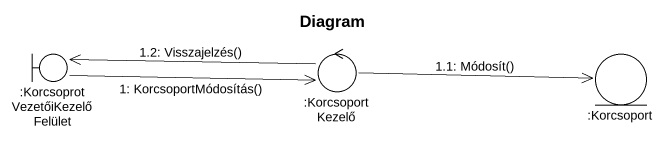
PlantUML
@startuml
title Diagram
boundary ":KorcsoprotVezetőiKezelőFelület" as KorcsoprotVezetőiKezelőFelül
control ":KorcsoportKezelő" as KorcsoportKezelő
entity ":Korcsoport" as Korcsoport
KorcsoprotVezetőiKezelőFelül -right-> KorcsoportKezelő : 1: KorcsoportMódosítás()
KorcsoportKezelő -right-> Korcsoport : 1.1: Módosít()
KorcsoportKezelő -left-> KorcsoprotVezetőiKezelőFelül : 1.2: Visszajelzés()
@enduml
